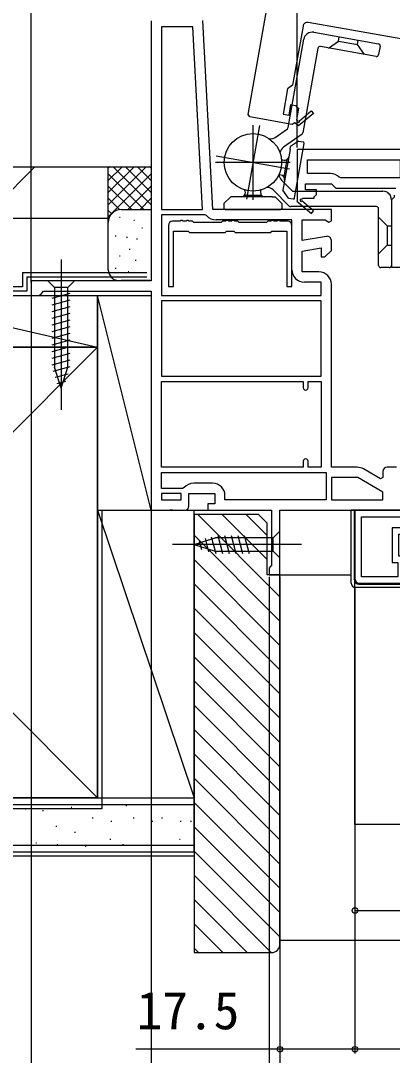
# Model space of a CAD drawing. Units: millimetres, scale not verified. Extents: x -525 to 525, y -783 to 777.
# Drawn here: x -255.4 to -168.8, y -661.5 to -420.6 of the extents above; entities that cross this region are included whole.
import ezdxf
from ezdxf.enums import TextEntityAlignment as Align

# ---------------------------------------------------------------- set-up
doc = ezdxf.new("R2010")
doc.units = ezdxf.units.MM
doc.header["$LTSCALE"] = 4
for name, color, linetype in [('0-2_YKK_11', 7, 'Continuous'), ('0-3_YKK_11E', 7, 'Continuous'), ('0-4_YKK_12', 2, 'Continuous'), ('0-5_YKK_13', 4, 'Continuous'), ('0-7_YKK_D', 6, 'Continuous'), ('0-9_YSS_K', 3, 'Continuous'), ('0-A_YSS_KE', 3, 'Continuous')]:
    doc.layers.add(name, color=color, linetype=linetype)
doc.styles.add('ＭＳ ゴシック', font='')
doc.styles.get('ＭＳ ゴシック').set_extended_font_data('MS Gothic')

msp = doc.modelspace()

# ---------------------------------------------------------------- linework, layer by layer
at = {"layer": '0-2_YKK_11'}
for p, q in [((-189.6, -523.2), (-189.6, -524.6)), ((-167.8, -524.6), (-170, -524.6)), ((-210.7, -528.3), (-215.1, -528.3))]:
    msp.add_line(p, q, dxfattribs=at)
for points in [[(-225, -420.6), (-225, -481.2), (-253, -481.2), (-253, -484.6), (-251.1, -484.6), (-250.6, -484.1), (-250.1, -483.6), (-225, -483.6), (-225, -534.6), (-220.758, -534.6), (-220.575, -534.48), (-220.025, -534.48), (-219.842, -534.6), (-217.2, -534.6)], [(-184.174, -470.815), (-189.8, -471.807), (-189.8, -467), (-184.444, -467), (-183.576, -467.542), (-183, -467.223), (-183, -464.6), (-210.642, -464.6), (-212.95, -420.548)], [(-118.999, -450.6), (-190.999, -450.6), (-190.999, -462.466), (-191.077, -462.6), (-187.658, -465.505), (-187.14, -464.895), (-189.86, -462.584)], [(-188.6, -453), (-167, -453), (-166.999, -457.2), (-180.798, -457.2), (-181.152, -457.053)], [(-183.207, -456.2), (-188.599, -456.2), (-188.6, -453)], [(-189.925, -462.206), (-189.749, -461.9), (-186.999, -461.9), (-186.999, -461.6), (-186.499, -461.1), (-186.499, -460), (-188.999, -460), (-188.999, -458.6), (-182.999, -458.6), (-181.999, -459.6), (-167.999, -459.6)], [(-212.076, -465.976), (-212.458, -465.8), (-222.6, -465.8), (-222.6, -484.6)], [(-193.2, -467.3), (-194.913, -467.3), (-195.106, -467.15), (-195.494, -467.15), (-195.687, -467.3), (-196.313, -467.3), (-196.506, -467.15), (-196.894, -467.15), (-197.087, -467.3), (-197.8, -467.3), (-198.1, -467.6), (-204.5, -467.6), (-204.8, -467.3), (-205.513, -467.3), (-205.706, -467.15), (-206.094, -467.15), (-206.287, -467.3), (-206.913, -467.3), (-207.106, -467.15), (-207.494, -467.15), (-207.687, -467.3), (-208.4, -467.3), (-208.7, -467.6), (-215.1, -467.6), (-215.4, -467.3), (-216.113, -467.3), (-216.306, -467.15), (-216.694, -467.15), (-216.887, -467.3), (-217.513, -467.3), (-217.706, -467.15), (-218.094, -467.15), (-218.287, -467.3), (-220, -467.3)], [(-192.2, -478.6), (-192.2, -467), (-209.865, -467)], [(-221, -468.3), (-221, -482.5), (-219.8, -482.5), (-219.8, -469.6), (-216.353, -469.6), (-216.053, -469.9), (-207.747, -469.9), (-207.447, -469.6), (-205.753, -469.6), (-205.453, -469.9), (-197.147, -469.9), (-196.847, -469.6), (-193.4, -469.6), (-193.4, -482.5), (-192.2, -482.5), (-192.2, -468.3)], [(-185.9, -479.1), (-189.8, -479.1), (-189.8, -474.244), (-185.4, -473.468), (-185.4, -475.6), (-184.5, -475.6), (-183, -474.1), (-183, -471.8)], [(-222.6, -484.6), (-185.4, -484.6), (-185.4, -481.5), (-189.3, -481.5)], [(-176.973, -524.6), (-183, -524.6), (-183, -482)], [(-189.6, -524.6), (-222.6, -524.6), (-222.6, -504.6), (-189.6, -504.6), (-189.6, -506)], [(-188.4, -506), (-188.4, -504.6), (-185.4, -504.6), (-185.4, -524.6), (-188.4, -524.6), (-188.4, -523.2)], [(-216.2, -533.6), (-216.2, -530.7), (-210.2, -530.7), (-210.2, -533.1), (-211.8, -533.1), (-211.8, -534.6), (-197, -534.6), (-197, -547.508), (-197.25, -547.804), (-197.5, -548.1), (-197.5, -549.6), (-195, -549.6), (-195, -534.6), (-157, -534.6), (-157, -532.8), (-159, -532.8), (-159, -524.6), (-162.3, -524.6)], [(-171, -525.6), (-171, -526.945), (-171.567, -527.273), (-175.523, -524.989)], [(-222.6, -525.8), (-184.2, -525.8), (-184.2, -532.2), (-207.8, -532.2), (-207.8, -531.2)], [(-217.31, -529.322), (-217.692, -529.5), (-222.6, -529.5), (-222.6, -525.8)], [(-157, -534.6), (-177.5, -534.6), (-177.5, -550.6)], [(-176.5, -551.6), (-157, -551.6), (-157, -550.1), (-166, -550.1), (-166, -546.8), (-157, -546.8), (-157, -543.55), (-158.5, -543.55), (-158.5, -545.3), (-167.3, -545.3), (-167.3, -540.2), (-158.5, -540.2), (-158.5, -542.65), (-157, -542.65), (-157, -538.7), (-163.4, -538.7), (-163.4, -536.1), (-157, -536.1), (-157, -534.6)]]:
    msp.add_lwpolyline(points, dxfattribs=at)
for points in [[(-213.045, -464.6), (-215.278, -422), (-222.6, -422), (-222.6, -464.6)], [(-185.4, -485.8), (-222.6, -485.8), (-222.6, -503.4), (-185.4, -503.4)], [(-183, -532.2), (-171, -532.2), (-171, -530.371), (-176.839, -527), (-183, -527)], [(-218, -530.7), (-222.6, -530.7), (-222.6, -532.2), (-218, -532.2)], [(-176, -550.1), (-176, -536.1), (-164.9, -536.1), (-164.9, -538.7), (-168.8, -538.7), (-168.8, -546.8), (-167.5, -546.8), (-167.5, -550.1)]]:
    msp.add_lwpolyline(points, close=True, dxfattribs=at)
for centre, radius, start, end in [((-183.207, -459.1), 2.9, 44.90088, 89.99999), ((-190.05, -462.422), 0.25, 59.99997, 319.64296), ((-220, -468.3), 1, 90.00001, 179.99999), ((-209.865, -464.1), 2.9, 220.32022, 270.00001), ((-193.2, -468.3), 1, 0.00001, 89.99999), ((-184, -471.8), 1, 360, 99.99998), ((-189.3, -478.6), 2.9, 180.00001, 269.99999), ((-185.9, -482), 2.9, 0.00001, 89.99999), ((-189, -506), 0.6, 179.99999, 0.00001), ((-189, -523.2), 0.6, 359.99999, 180.00001), ((-176.973, -527.5), 2.9, 60.00001, 90.00002), ((-170, -525.6), 1, 90.00001, 179.99999), ((-215.1, -531.2), 2.9, 90.00001, 139.63901), ((-210.7, -531.2), 2.9, 0.00001, 89.99999), ((-217.2, -533.6), 1, 270.00001, 359.99999), ((-176.5, -550.6), 1, 180.00001, 269.99999)]:
    msp.add_arc(centre, radius, start, end, dxfattribs=at)
at = {"layer": '0-3_YKK_11E'}
for points in [[(-129.274, -430.963), (-129.853, -431.368), (-133.3, -430.761), (-132.866, -428.299), (-131.29, -428.577), (-130.561, -424.44), (-147.894, -421.384), (-148.623, -425.52), (-145.669, -426.041), (-146.103, -428.503), (-188.449, -421.036)], [(-189.608, -421.847), (-192.039, -435.635), (-193.197, -436.446), (-194.239, -442.355), (-192.861, -442.598), (-192.426, -440.136), (-191.343, -440.327), (-190.938, -440.906), (-190.642, -440.958), (-191.12, -443.666), (-190.849, -443.893)], [(-190.465, -443.894), (-187.717, -441.617), (-187.206, -442.233), (-190.661, -445.095), (-191.545, -444.353), (-192.125, -444.759), (-201.973, -443.022), (-202.378, -442.443)]]:
    msp.add_lwpolyline(points, dxfattribs=at)
for centre, radius, start, end in [((-188.623, -422.021), 1, 80, 170), ((-190.658, -444.054), 0.25, 140, 39.64297)]:
    msp.add_arc(centre, radius, start, end, dxfattribs=at)
at = {"layer": '0-4_YKK_12'}
for p, q in [((-202.378, -442.443), (-177.285, -300.123)), ((-220.758, -534.6), (-219.842, -534.6)), ((-217.2, -534.6), (-211.3, -534.6)), ((-195.5, -549.6), (-178.4, -549.6))]:
    msp.add_line(p, q, dxfattribs=at)
at = {"layer": '0-5_YKK_13'}
for p, q in [((-187.123, -423.301), (-172.055, -425.958)), ((-193.06, -445.457), (-189.44, -424.923)), ((-181.338, -425.337), (-176.907, -426.118)), ((-186.155, -427.026), (-189.627, -446.715)), ((-172.576, -428.912), (-185.576, -426.62)), ((-171.65, -426.537), (-171.997, -428.507)), ((-199.789, -445.032), (-202.81, -462.168)), ((-201.299, -444.9), (-201.299, -462.3)), ((-196.102, -447.765), (-193.266, -445.78)), ((-189.832, -447.038), (-194.16, -450.068)), ((-192.64, -450.557), (-192.523, -449.896)), ((-190.673, -448.619), (-192.523, -449.896)), ((-191.587, -461.862), (-189.347, -449.158)), ((-190.673, -448.619), (-189.59, -448.81)), ((-209.867, -452.089), (-192.732, -455.11)), ((-192.64, -450.557), (-194.319, -460.081)), ((-192.599, -453.6), (-209.999, -453.6)), ((-193.355, -452.926), (-194.064, -456.95)), ((-194.651, -457.705), (-192.203, -460.153)), ((-192.846, -463.753), (-196.582, -460.017)), ((-193.017, -461.914), (-194.319, -460.081)), ((-208.049, -463.2), (-206.471, -461.6)), ((-196.799, -461.6), (-206.471, -461.6)), ((-199.257, -461.307), (-203.342, -461.307)), ((-196.799, -461.6), (-196.128, -461.6)), ((-194.549, -463.2), (-196.128, -461.6)), ((-193.017, -461.914), (-191.934, -462.105)), ((-191.85, -460.3), (-170.999, -460.3)), ((-168.999, -462.3), (-168.999, -477.6)), ((-168.999, -462.3), (-168.999, -478.1)), ((-208.049, -463.2), (-208.049, -464.3)), ((-207.749, -464.6), (-194.849, -464.6)), ((-194.549, -463.2), (-194.549, -464.3)), ((-172.499, -463.9), (-192.492, -463.9)), ((-171.999, -477.6), (-171.999, -464.4)), ((-169.999, -468.35), (-169.999, -472.85)), ((-246, -476.2), (-246, -511.2)), ((-169.499, -478.1), (-171.499, -478.1)), ((-166.999, -478.1), (-168.999, -478.1)), ((-242.9, -481.2), (-249.1, -481.2)), ((-249.1, -481.2), (-247.55, -482.75)), ((-242.9, -481.2), (-244.45, -482.75)), ((-248.1, -485.176), (-243.9, -484.051)), ((-247.55, -482.75), (-247.55, -501.284)), ((-244.45, -482.75), (-247.55, -482.75)), ((-244.45, -501.284), (-244.45, -482.75)), ((-248.1, -486.729), (-243.9, -485.604)), ((-248.1, -488.282), (-243.9, -487.157)), ((-248.1, -489.835), (-243.9, -488.71)), ((-248.1, -491.388), (-243.9, -490.263)), ((-248.1, -492.941), (-243.9, -491.816)), ((-248.1, -494.494), (-243.9, -493.369)), ((-248.1, -496.047), (-243.9, -494.921)), ((-248.1, -497.6), (-243.9, -496.474)), ((-248.1, -499.153), (-243.9, -498.027)), ((-248.1, -500.706), (-243.9, -499.58)), ((-247.841, -502.189), (-243.9, -501.133)), ((-246, -506.2), (-247.55, -501.284)), ((-247.39, -503.621), (-244.354, -502.808)), ((-246, -506.2), (-244.45, -501.284)), ((-246.938, -505.053), (-244.888, -504.504)), ((-178.4, -551.6), (-178.4, -534.6)), ((-177.6, -534.6), (-178.4, -534.6)), ((-177.6, -550.8), (-177.6, -534.6)), ((-177.6, -550.8), (-177.6, -534.6)), ((-195, -539.5), (-196.55, -541.05)), ((-195, -545.7), (-195, -539.5)), ((-215, -542.6), (-210.084, -541.05)), ((-213.853, -541.662), (-213.304, -543.712)), ((-212.421, -541.21), (-211.608, -544.246)), ((-210.989, -540.759), (-209.933, -544.7)), ((-196.55, -541.05), (-210.084, -541.05)), ((-209.506, -540.5), (-208.38, -544.7)), ((-207.953, -540.5), (-206.827, -544.7)), ((-206.4, -540.5), (-205.274, -544.7)), ((-204.847, -540.5), (-203.721, -544.7)), ((-203.294, -540.5), (-202.169, -544.7)), ((-196.55, -544.15), (-196.55, -541.05)), ((-190, -542.6), (-220, -542.6)), ((-215, -542.6), (-210.084, -544.15)), ((-210.084, -544.15), (-196.55, -544.15)), ((-195, -545.7), (-196.55, -544.15)), ((-157.3, -552.6), (-177.4, -552.6)), ((-157.3, -552.6), (-177.4, -552.6)), ((-176.6, -551.8), (-156.8, -551.8)), ((-156.8, -551.8), (-176.6, -551.8))]:
    msp.add_line(p, q, dxfattribs=at)
for points in [[(-183.655, -426.959), (-181.338, -425.337), (-181.165, -424.352)], [(-175.284, -428.435), (-176.907, -426.118), (-176.733, -425.133)], [(-168.399, -461.2), (-168.399, -461.7), (-168.999, -462.3)], [(-171.999, -466.35), (-169.999, -468.35), (-168.999, -468.35)], [(-171.999, -474.85), (-169.999, -472.85), (-168.999, -472.85)], [(-178.4, -551.6), (-178.4, -534.6), (-157.3, -534.6)]]:
    msp.add_lwpolyline(points, dxfattribs=at)
msp.add_lwpolyline([(-177.5, -534.6), (-166.5, -534.6), (-166.5, -607.8), (-177.5, -607.8)], close=True, dxfattribs=at)
msp.add_circle((-201.299, -453.6), 6.7, dxfattribs=at)
msp.add_circle((-201.299, -453.6), 6.7, dxfattribs=at)
for centre, radius, start, end in [((-187.47, -425.271), 2, 80, 170), ((-172.142, -426.45), 0.5, 350, 80), ((-185.662, -427.113), 0.5, 80, 170), ((-172.489, -428.42), 0.5, 260, 350), ((-193.553, -445.37), 0.5, 305, 350), ((-197.249, -446.127), 2, 264.26693, 305), ((-190.119, -446.628), 0.5, 305, 350), ((-193.013, -451.706), 2, 125, 170.14215), ((-189.642, -449.106), 0.3, 349.99988, 79.99988), ((-193.95, -452.103), 1, 226.02295, 260), ((-193.928, -452.107), 1, 260, 350), ((-194.905, -457.52), 1, 80, 113.97705), ((-193.237, -456.291), 2, 184.26693, 225), ((-194.883, -457.523), 1, 350, 80), ((-204.049, -460.577), 1, 0, 33.97705), ((-198.549, -460.577), 1, 146.02295, 180), ((-197.996, -461.432), 2, 45, 90.14215), ((-204.049, -460.6), 1, 270, 0), ((-198.549, -460.6), 1, 180, 270), ((-191.85, -459.8), 0.5, 225, 270), ((-191.882, -461.81), 0.3, 260, 349.99988), ((-170.999, -462.3), 2, 0, 90), ((-207.749, -464.3), 0.3, 180, 269.99988), ((-194.849, -464.3), 0.3, 269.99988, 359.99988), ((-192.492, -463.4), 0.5, 225, 270), ((-172.499, -464.4), 0.5, 0, 90), ((-171.499, -477.6), 0.5, 180, 270), ((-169.499, -477.6), 0.5, 270, 0), ((-177.4, -551.6), 1, 180, 270), ((-177.4, -551.6), 1, 180, 270), ((-176.6, -550.8), 1, 180, 270), ((-176.6, -550.8), 1, 180, 270)]:
    msp.add_arc(centre, radius, start, end, dxfattribs=at)
at = {"layer": '0-7_YKK_D'}
for p, q in [((-253, -481.6), (-253, -356.6)), ((-190.999, -450.1), (-190.999, -356.6)), ((-190.991, -450.011), (-190.991, -356.6)), ((-190.999, -450.1), (-190.999, -376.603)), ((-253, -484.35), (-253, -751.1)), ((-225, -512.1), (-225, -751.1)), ((-197.5, -550.1), (-197.5, -706.1)), ((-195, -550.1), (-195, -706.1)), ((-195, -550.1), (-195, -706.1)), ((-177.5, -552.6), (-177.5, -661.1)), ((-177.5, -552.6), (-177.5, -661.1)), ((-225, -556.6), (-225, -728.6)), ((-225, -556.6), (-225, -751.1)), ((-195, -556.6), (-195, -728.6)), ((-195, -556.6), (-195, -728.6)), ((-177.5, -593.6), (-177.5, -628.801)), ((-195, -613.97), (-195, -661.1)), ((177.498, -660.1), (-177.5, -660.1))]:
    msp.add_line(p, q, dxfattribs=at)
for points in [[(-177.5, -627.801), (-157, -627.801), (-122.495, -627.8)], [(-177.5, -660.1), (-195, -660.1), (-228.55, -660.1)]]:
    msp.add_lwpolyline(points, dxfattribs=at)
for centre in [(-177.5, -627.801), (-195, -660.1), (-177.5, -660.1), (-177.5, -660.1)]:
    msp.add_circle(centre, 0.637, dxfattribs=at)
at = {"layer": '0-9_YSS_K'}
for p, q in [((-264.11, -466.6), (-252.11, -454.6)), ((-235, -454.6), (-225, -454.6)), ((-235, -467.6), (-235, -454.6)), ((-226.142, -454.6), (-235, -463.458)), ((-228.971, -454.6), (-235, -460.629)), ((-231.799, -454.6), (-235, -457.801)), ((-234.627, -454.6), (-235, -454.973)), ((-225, -463.458), (-233.858, -454.6)), ((-225, -460.629), (-231.029, -454.6)), ((-225, -457.801), (-228.201, -454.6)), ((-225, -454.973), (-225.373, -454.6)), ((-225, -456.286), (-235, -466.286)), ((-226.686, -464.6), (-235, -456.286)), ((-229.515, -464.6), (-235, -459.115)), ((-225, -459.115), (-230.485, -464.6)), ((-232.325, -464.618), (-235, -461.943)), ((-225, -461.943), (-227.675, -464.618)), ((-234.205, -465.566), (-235, -464.772)), ((-232, -464.6), (-225, -464.6)), ((-232.195, -466.428), (-232.395, -466.428)), ((-228.857, -467.095), (-229.057, -467.095)), ((-235, -478.6), (-235, -467.6)), ((-227.001, -468.926), (-227.201, -468.926)), ((-233.196, -470.767), (-233.396, -470.767)), ((-230.526, -471.101), (-230.726, -471.101)), ((-228.189, -471.435), (-228.389, -471.435)), ((-229.923, -473.894), (-230.123, -473.894)), ((-232.195, -475.441), (-232.395, -475.441)), ((-228.523, -476.442), (-228.723, -476.442)), ((-233.196, -478.282), (-233.396, -478.282)), ((-230.192, -479.114), (-230.392, -479.114)), ((-225.3, -481.1), (-232, -481.1)), ((-290, -484.6), (-237.5, -496.6)), ((-237.5, -484.6), (-225, -484.6)), ((-237.5, -534.6), (-237.5, -484.6)), ((-225, -534.6), (-237.5, -484.6)), ((-225, -484.6), (-225, -534.6)), ((-237.5, -601.6), (-342.5, -496.6)), ((-237.5, -496.6), (-342.5, -601.6)), ((-237.5, -534.6), (-210, -534.6)), ((-237.5, -601.6), (-237.5, -534.6)), ((-237.5, -534.6), (-215, -601.6)), ((-215, -601.6), (-215, -534.6)), ((-214.153, -535.6), (-195, -554.753)), ((-208.496, -535.6), (-198, -546.096)), ((-202.839, -535.6), (-198, -540.439)), ((-215, -540.41), (-195, -560.41)), ((-215, -546.067), (-195, -566.067)), ((-215, -551.723), (-195, -571.723)), ((-215, -557.38), (-195, -577.38)), ((-215, -563.037), (-195, -583.037)), ((-215, -568.694), (-195, -588.694)), ((-215, -574.351), (-195, -594.351)), ((-215, -580.008), (-195, -600.008)), ((-215, -585.665), (-195, -605.665)), ((-215, -591.321), (-195, -611.321)), ((-215, -596.978), (-195, -616.978)), ((-237.5, -601.6), (-215, -601.6)), ((-426.64, -603.1), (-215, -603.1)), ((-254.199, -604.166), (-254.399, -604.166)), ((-250.108, -604.599), (-250.308, -604.599)), ((-243.481, -603.819), (-243.681, -603.819)), ((-230.684, -603.43), (-230.884, -603.43)), ((-215, -602.635), (-195, -622.635)), ((-238.54, -606.314), (-238.74, -606.314)), ((-234.192, -607.048), (-234.392, -607.048)), ((-229.003, -606.314), (-229.203, -606.314)), ((-224.655, -607.048), (-224.855, -607.048)), ((-222.362, -606.314), (-222.562, -606.314)), ((-218.014, -607.048), (-218.214, -607.048)), ((-215.617, -607.048), (-215.817, -607.048)), ((-246.99, -608.217), (-247.19, -608.217)), ((-215, -608.292), (-195, -628.292)), ((-242.661, -609.611), (-242.861, -609.611)), ((-234.419, -611.259), (-234.619, -611.259)), ((-224.883, -611.259), (-225.083, -611.259)), ((-218.241, -611.259), (-218.441, -611.259)), ((-426.64, -612.6), (-215, -612.6)), ((-251.726, -612.083), (-251.926, -612.083)), ((-246.8, -612.505), (-247, -612.505)), ((-240.188, -612.907), (-240.388, -612.907)), ((-231.463, -612.505), (-231.663, -612.505)), ((-215, -613.949), (-195, -633.949)), ((-426.64, -615.1), (-215, -615.1)), ((-215, -619.606), (-197.006, -637.6)), ((-215, -625.263), (-202.663, -637.6)), ((-215, -630.919), (-208.319, -637.6)), ((-195, -634.7), (-1.5, -634.7)), ((-215, -636.576), (-213.976, -637.6))]:
    msp.add_line(p, q, dxfattribs=at)
msp.add_lwpolyline([(-290, -496.6), (-290, -484.6), (-237.5, -484.6), (-237.5, -496.6)], close=True, dxfattribs=at)
for centre, radius, start, end in [((-232, -467.6), 3, 90, 180), ((-232.392, -478.521), 2.609, 181.73764, 278.65122)]:
    msp.add_arc(centre, radius, start, end, dxfattribs=at)
at = {"layer": '0-A_YSS_KE'}
for p, q in [((-426.64, -454.6), (-235, -454.6)), ((-255, -479.25), (-226, -479.25)), ((-254, -480.25), (-226, -480.25)), ((-236.5, -534.6), (-236.5, -604.1)), ((-426.64, -601.6), (-215, -601.6)), ((-215, -614.1), (-215, -601.6)), ((-236.5, -604.1), (-426.64, -604.1)), ((-426.64, -614.1), (-215, -614.1))]:
    msp.add_line(p, q, dxfattribs=at)
for points in [[(-426.64, -466.6), (-235, -466.6), (-235, -454.6)], [(-255, -479.25), (-255, -482.6), (-302, -482.6)], [(-254, -480.25), (-254, -483.6), (-301, -483.6)], [(-342.5, -496.6), (-237.5, -496.6), (-237.5, -601.6), (-342.5, -601.6)], [(-215, -535.6), (-215, -637.6), (-197, -637.6)], [(-195, -635.6), (-195, -549.6), (-198, -549.6), (-198, -537.6), (-200, -535.6), (-215, -535.6)]]:
    msp.add_lwpolyline(points, dxfattribs=at)
msp.add_arc((-197, -635.6), 2, 270.00001, 359.99999, dxfattribs=at)

# ---------------------------------------------------------------- texts
at = {"layer": '0-7_YKK_D', "style": 'ＭＳ ゴシック'}
msp.add_text('17.5', height=8.798, dxfattribs=at).set_placement((-228.391, -658.1), align=Align.BOTTOM_LEFT)

doc.saveas('drawing.dxf')
